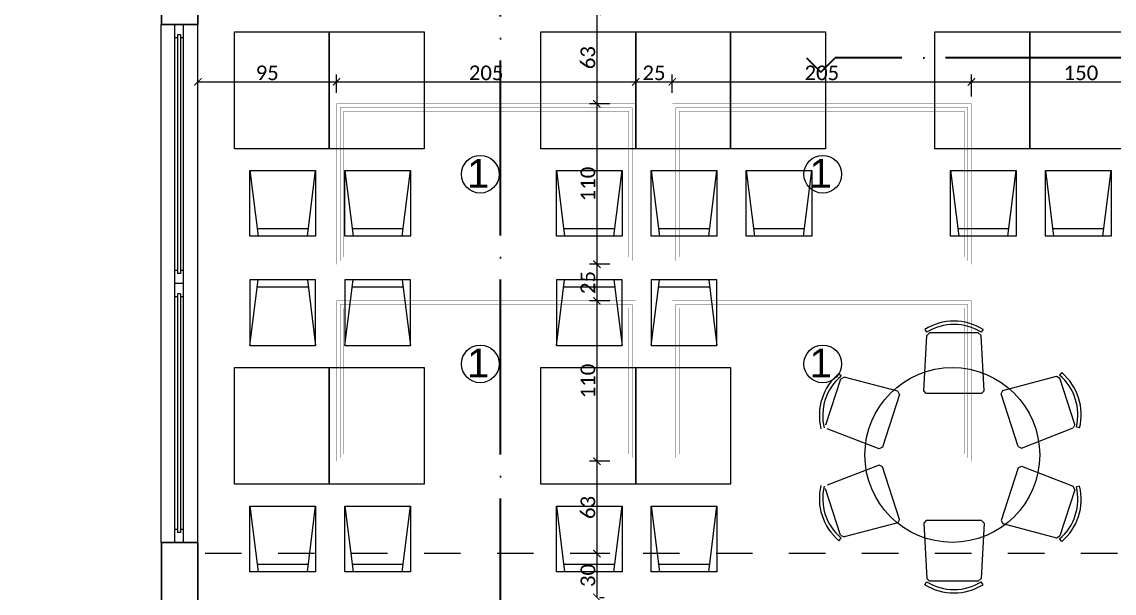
# Model space of a CAD drawing. Header units: centimetres. Extents: x -26724 to 60145, y -23645 to 6771.
# Drawn here: x -11646 to -10898, y 1414 to 1806 of the extents above; entities that cross this region are included whole.
import ezdxf

# ---------------------------------------------------------------- set-up
doc = ezdxf.new("R2010")
doc.units = ezdxf.units.CM
for name, pattern in [('ACAD_ISO04W100', [30, 24, -3, 0, -3]), ('AUSGEZOGEN', [0]), ('DALEKOVOD_VN', [5, 2.5, -2.5])]:
    doc.linetypes.add(name, pattern=pattern)
doc.layers.add('2.IZGLED', color=7, linetype='Continuous', lineweight=13)
doc.layers.add('4.KOTE', color=88, linetype='Continuous', lineweight=15)
doc.layers.add('3.IZGLED 2', color=7, linetype='Continuous', lineweight=9, true_color=0x4a4a4a)
doc.layers.add('IZGLED 2', color=253, linetype='Continuous', lineweight=9, true_color=0x828282)
doc.styles.add('0.15', font='arial.ttf', dxfattribs={"height": 0.15})
doc.styles.get("Standard").update_dxf_attribs({"font": 'calibri.ttf'})
doc.dimstyles.new('ja 1 50', dxfattribs={"dimtxt": 10, "dimasz": 5, "dimexe": 5, "dimexo": 5, "dimgap": 1, "dimtad": 1, "dimdec": 0, "dimtxsty": 'Standard', "dimblk": 'ARCHTICK', "dimcen": 2.5, "dimclrd": 256, "dimclrt": 7, "dimadec": 0, "dimazin": 0, "dimtfac": 1, "dimtdec": 0, "dimtix": 1, "dimtmove": 1, "dimatfit": 3, "dimldrblk": 'ARCHTICK', "dimfxl": 10, "dimfxlon": 1, "dimlwd": 0, "dimlwe": 9, "dimarcsym": 0})

# ---------------------------------------------------------------- blocks, each defined once
blk = doc.blocks.new('_ArchTick')
at = {"color": 0, "linetype": 'ByBlock', "const_width": 0.15}
blk.add_lwpolyline([(-0.5, -0.5), (0.5, 0.5)], dxfattribs=at)
blk = doc.blocks.new('*D1843')
at = {"layer": '4.KOTE', "color": 0, "lineweight": 9, "transparency": 16777216}
for p, q in [((-10926.13, 2333.96), (-10926.13, 2348.96)), ((-10816.13, 2334.48), (-10816.13, 2348.96))]:
    blk.add_line(p, q, dxfattribs=at)
at = {"layer": '4.KOTE', "lineweight": 0, "transparency": 16777216}
blk.add_line((-10926.13, 2343.96), (-10816.13, 2343.96), dxfattribs=at)
at = {"layer": 'Defpoints', "color": 0, "transparency": 16777216}
for p in [(-10816.13, 2343.96), (-10816.13, 2298.94, 13.5), (-10926.13, 0, 13.5)]:
    blk.add_point(p, dxfattribs=at)
at = {"layer": '4.KOTE', "lineweight": 0, "transparency": 16777216, "xscale": 5, "yscale": 5, "zscale": 5, "rotation": 180}
blk.add_blockref('_ArchTick', (-10926.13, 2343.96), dxfattribs=at)
at = {"layer": '4.KOTE', "lineweight": 0, "transparency": 16777216, "xscale": 5, "yscale": 5, "zscale": 5}
blk.add_blockref('_ArchTick', (-10816.13, 2343.96), dxfattribs=at)
at = {"layer": '4.KOTE', "color": 7, "transparency": 16777216, "insert": (-10871.13, 2350.09), "char_height": 10, "attachment_point": 5}
blk.add_mtext('110', dxfattribs=at)
blk = doc.blocks.new('*D1844')
at = {"layer": '4.KOTE', "color": 0, "lineweight": 9, "transparency": 16777216}
for p, q in [((-11430.72, 1757.23), (-11430.72, 1769.67)), ((-11225.72, 1757.23), (-11225.72, 1769.67))]:
    blk.add_line(p, q, dxfattribs=at)
at = {"layer": '4.KOTE', "lineweight": 0, "transparency": 16777216}
blk.add_line((-11430.72, 1764.67), (-11225.72, 1764.67), dxfattribs=at)
at = {"layer": 'Defpoints', "color": 0, "transparency": 16777216}
for p in [(-11225.72, 1764.67), (-11430.72, 1749.64, 13.5), (-11225.72, 1749.64, 13.5)]:
    blk.add_point(p, dxfattribs=at)
at = {"layer": '4.KOTE', "lineweight": 0, "transparency": 16777216, "xscale": 5, "yscale": 5, "zscale": 5, "rotation": 180}
blk.add_blockref('_ArchTick', (-11430.72, 1764.67), dxfattribs=at)
at = {"layer": '4.KOTE', "lineweight": 0, "transparency": 16777216, "xscale": 5, "yscale": 5, "zscale": 5}
blk.add_blockref('_ArchTick', (-11225.72, 1764.67), dxfattribs=at)
at = {"layer": '4.KOTE', "color": 7, "transparency": 16777216, "insert": (-11328.22, 1770.79), "char_height": 10, "attachment_point": 5}
blk.add_mtext('205', dxfattribs=at)
blk = doc.blocks.new('*D1911')
at = {"layer": '4.KOTE', "color": 0, "lineweight": 9, "transparency": 16777216}
for p, q in [((-11243.55, 1749.64), (-11257.34, 1749.64)), ((-11243.55, 1639.64), (-11257.34, 1639.64))]:
    blk.add_line(p, q, dxfattribs=at)
at = {"layer": '4.KOTE', "lineweight": 0, "transparency": 16777216}
blk.add_line((-11252.34, 1749.64), (-11252.34, 1639.64), dxfattribs=at)
at = {"layer": 'Defpoints', "color": 0, "transparency": 16777216}
for p in [(-11225.73, 1749.64, 13.5), (-11252.34, 1639.64), (-11225.72, 1639.64, 13.5)]:
    blk.add_point(p, dxfattribs=at)
at = {"layer": '4.KOTE', "lineweight": 0, "transparency": 16777216, "xscale": 5, "yscale": 5, "zscale": 5}
for p, rotation in [((-11252.34, 1749.64), 90), ((-11252.34, 1639.64), 270)]:
    blk.add_blockref('_ArchTick', p, dxfattribs=dict(at, rotation=rotation))
at = {"layer": '4.KOTE', "color": 7, "transparency": 16777216, "insert": (-11258.47, 1694.64), "char_height": 10, "attachment_point": 5, "rotation": 90}
blk.add_mtext('110', dxfattribs=at)
blk = doc.blocks.new('*D1912')
at = {"layer": '4.KOTE', "color": 0, "lineweight": 9, "transparency": 16777216}
for p, q in [((-11243.55, 1639.64), (-11257.34, 1639.64)), ((-11243.55, 1614.64), (-11257.34, 1614.64))]:
    blk.add_line(p, q, dxfattribs=at)
at = {"layer": '4.KOTE', "lineweight": 0, "transparency": 16777216}
blk.add_line((-11252.34, 1639.64), (-11252.34, 1614.64), dxfattribs=at)
at = {"layer": 'Defpoints', "color": 0, "transparency": 16777216}
for p in [(-11225.72, 1639.64, 13.5), (-11252.34, 1614.64), (-11225.72, 1614.64, 13.5)]:
    blk.add_point(p, dxfattribs=at)
at = {"layer": '4.KOTE', "lineweight": 0, "transparency": 16777216, "xscale": 5, "yscale": 5, "zscale": 5}
for p, rotation in [((-11252.34, 1639.64), 90), ((-11252.34, 1614.64), 270)]:
    blk.add_blockref('_ArchTick', p, dxfattribs=dict(at, rotation=rotation))
at = {"layer": '4.KOTE', "color": 7, "transparency": 16777216, "insert": (-11258.47, 1627.14), "char_height": 10, "attachment_point": 5, "rotation": 90}
blk.add_mtext('25', dxfattribs=at)
blk = doc.blocks.new('*D1913')
at = {"layer": '4.KOTE', "color": 0, "lineweight": 9, "transparency": 16777216}
for p, q in [((-11243.55, 1614.64), (-11257.34, 1614.64)), ((-11243.55, 1504.64), (-11257.34, 1504.64))]:
    blk.add_line(p, q, dxfattribs=at)
at = {"layer": '4.KOTE', "lineweight": 0, "transparency": 16777216}
blk.add_line((-11252.34, 1614.64), (-11252.34, 1504.64), dxfattribs=at)
at = {"layer": 'Defpoints', "color": 0, "transparency": 16777216}
for p in [(-11225.72, 1614.64, 13.5), (-11252.34, 1504.64), (-11225.72, 1504.64, 13.5)]:
    blk.add_point(p, dxfattribs=at)
at = {"layer": '4.KOTE', "lineweight": 0, "transparency": 16777216, "xscale": 5, "yscale": 5, "zscale": 5}
for p, rotation in [((-11252.34, 1614.64), 90), ((-11252.34, 1504.64), 270)]:
    blk.add_blockref('_ArchTick', p, dxfattribs=dict(at, rotation=rotation))
at = {"layer": '4.KOTE', "color": 7, "transparency": 16777216, "insert": (-11258.47, 1559.64), "char_height": 10, "attachment_point": 5, "rotation": 90}
blk.add_mtext('110', dxfattribs=at)
blk = doc.blocks.new('*D1914')
at = {"layer": '4.KOTE', "color": 0, "lineweight": 9, "transparency": 16777216}
for p, q in [((-11525.69, 1757.9), (-11525.69, 1769.67)), ((-11430.72, 1764.67), (-11430.72, 1769.67))]:
    blk.add_line(p, q, dxfattribs=at)
at = {"layer": '4.KOTE', "lineweight": 0, "transparency": 16777216}
blk.add_line((-11525.69, 1764.67), (-11430.72, 1764.67), dxfattribs=at)
at = {"layer": 'Defpoints', "color": 0, "transparency": 16777216}
for p in [(-11430.72, 1764.67), (-11430.72, 1764.67), (-11525.69, 1752.59, 13.5)]:
    blk.add_point(p, dxfattribs=at)
at = {"layer": '4.KOTE', "lineweight": 0, "transparency": 16777216, "xscale": 5, "yscale": 5, "zscale": 5, "rotation": 180}
blk.add_blockref('_ArchTick', (-11525.69, 1764.67), dxfattribs=at)
at = {"layer": '4.KOTE', "lineweight": 0, "transparency": 16777216, "xscale": 5, "yscale": 5, "zscale": 5}
blk.add_blockref('_ArchTick', (-11430.72, 1764.67), dxfattribs=at)
at = {"layer": '4.KOTE', "color": 7, "transparency": 16777216, "insert": (-11478.2, 1770.79), "char_height": 10, "attachment_point": 5}
blk.add_mtext('95', dxfattribs=at)
blk = doc.blocks.new('*D1915')
at = {"layer": '4.KOTE', "color": 0, "lineweight": 9, "transparency": 16777216}
for p, q in [((-11225.72, 1757.23), (-11225.72, 1769.67)), ((-11200.72, 1757.23), (-11200.72, 1769.67))]:
    blk.add_line(p, q, dxfattribs=at)
at = {"layer": '4.KOTE', "lineweight": 0, "transparency": 16777216}
blk.add_line((-11225.72, 1764.67), (-11200.72, 1764.67), dxfattribs=at)
at = {"layer": 'Defpoints', "color": 0, "transparency": 16777216}
for p in [(-11200.72, 1764.67), (-11225.72, 1749.64, 13.5), (-11200.72, 1749.64, 13.5)]:
    blk.add_point(p, dxfattribs=at)
at = {"layer": '4.KOTE', "lineweight": 0, "transparency": 16777216, "xscale": 5, "yscale": 5, "zscale": 5, "rotation": 180}
blk.add_blockref('_ArchTick', (-11225.72, 1764.67), dxfattribs=at)
at = {"layer": '4.KOTE', "lineweight": 0, "transparency": 16777216, "xscale": 5, "yscale": 5, "zscale": 5}
blk.add_blockref('_ArchTick', (-11200.72, 1764.67), dxfattribs=at)
at = {"layer": '4.KOTE', "color": 7, "transparency": 16777216, "insert": (-11213.22, 1770.79), "char_height": 10, "attachment_point": 5}
blk.add_mtext('25', dxfattribs=at)
blk = doc.blocks.new('*D1916')
at = {"layer": '4.KOTE', "color": 0, "lineweight": 9, "transparency": 16777216}
for p, q in [((-11200.72, 1757.23), (-11200.72, 1769.67)), ((-10995.72, 1757.23), (-10995.72, 1769.67))]:
    blk.add_line(p, q, dxfattribs=at)
at = {"layer": '4.KOTE', "lineweight": 0, "transparency": 16777216}
blk.add_line((-11200.72, 1764.67), (-10995.72, 1764.67), dxfattribs=at)
at = {"layer": 'Defpoints', "color": 0, "transparency": 16777216}
for p in [(-10995.72, 1764.67), (-11200.72, 1749.64, 13.5), (-10995.72, 1749.64, 13.5)]:
    blk.add_point(p, dxfattribs=at)
at = {"layer": '4.KOTE', "lineweight": 0, "transparency": 16777216, "xscale": 5, "yscale": 5, "zscale": 5, "rotation": 180}
blk.add_blockref('_ArchTick', (-11200.72, 1764.67), dxfattribs=at)
at = {"layer": '4.KOTE', "lineweight": 0, "transparency": 16777216, "xscale": 5, "yscale": 5, "zscale": 5}
blk.add_blockref('_ArchTick', (-10995.72, 1764.67), dxfattribs=at)
at = {"layer": '4.KOTE', "color": 7, "transparency": 16777216, "insert": (-11098.22, 1770.79), "char_height": 10, "attachment_point": 5}
blk.add_mtext('205', dxfattribs=at)
blk = doc.blocks.new('*D1919')
at = {"layer": '4.KOTE', "lineweight": 0, "transparency": 16777216}
blk.add_line((-11252.34, 1812.89), (-11252.34, 1749.64), dxfattribs=at)
at = {"layer": '4.KOTE', "color": 0, "lineweight": 9, "transparency": 16777216}
for p, q in [((-11252.04, 1812.89), (-11247.34, 1812.89)), ((-11244.05, 1749.64), (-11257.34, 1749.64))]:
    blk.add_line(p, q, dxfattribs=at)
at = {"layer": 'Defpoints', "color": 0, "transparency": 16777216}
for p in [(-11254.34, 1812.89, 13.5), (-11252.34, 1749.64), (-11231.54, 1749.64, 13.5)]:
    blk.add_point(p, dxfattribs=at)
at = {"layer": '4.KOTE', "lineweight": 0, "transparency": 16777216, "xscale": 5, "yscale": 5, "zscale": 5}
for p, rotation in [((-11252.34, 1812.89), 90), ((-11252.34, 1749.64), 270)]:
    blk.add_blockref('_ArchTick', p, dxfattribs=dict(at, rotation=rotation))
at = {"layer": '4.KOTE', "color": 7, "transparency": 16777216, "insert": (-11258.47, 1781.26), "char_height": 10, "attachment_point": 5, "rotation": 90}
blk.add_mtext('63', dxfattribs=at)
blk = doc.blocks.new('*D1920')
at = {"layer": '4.KOTE', "color": 0, "lineweight": 9, "transparency": 16777216}
for p, q in [((-11243.55, 1504.64), (-11257.34, 1504.64)), ((-11243.55, 1441.39), (-11257.34, 1441.39))]:
    blk.add_line(p, q, dxfattribs=at)
at = {"layer": '4.KOTE', "lineweight": 0, "transparency": 16777216}
blk.add_line((-11252.34, 1504.64), (-11252.34, 1441.39), dxfattribs=at)
at = {"layer": 'Defpoints', "color": 0, "transparency": 16777216}
for p in [(-11225.72, 1504.64, 13.5), (-11252.34, 1441.39), (-11225.72, 1441.39, 13.5)]:
    blk.add_point(p, dxfattribs=at)
at = {"layer": '4.KOTE', "lineweight": 0, "transparency": 16777216, "xscale": 5, "yscale": 5, "zscale": 5}
for p, rotation in [((-11252.34, 1504.64), 90), ((-11252.34, 1441.39), 270)]:
    blk.add_blockref('_ArchTick', p, dxfattribs=dict(at, rotation=rotation))
at = {"layer": '4.KOTE', "color": 7, "transparency": 16777216, "insert": (-11258.47, 1473.01), "char_height": 10, "attachment_point": 5, "rotation": 90}
blk.add_mtext('63', dxfattribs=at)
blk = doc.blocks.new('*D1921')
at = {"layer": '4.KOTE', "color": 0, "lineweight": 9, "transparency": 16777216}
for p, q in [((-11243.55, 1441.39), (-11257.34, 1441.39)), ((-11250.61, 1411.39), (-11247.34, 1411.39))]:
    blk.add_line(p, q, dxfattribs=at)
at = {"layer": '4.KOTE', "lineweight": 0, "transparency": 16777216}
blk.add_line((-11252.34, 1441.39), (-11252.34, 1411.39), dxfattribs=at)
at = {"layer": 'Defpoints', "color": 0, "transparency": 16777216}
for p in [(-11225.72, 1441.39, 13.5), (-11252.34, 1411.39, 13.5), (-11252.34, 1411.39)]:
    blk.add_point(p, dxfattribs=at)
at = {"layer": '4.KOTE', "lineweight": 0, "transparency": 16777216, "xscale": 5, "yscale": 5, "zscale": 5}
for p, rotation in [((-11252.34, 1441.39), 90), ((-11252.34, 1411.39), 270)]:
    blk.add_blockref('_ArchTick', p, dxfattribs=dict(at, rotation=rotation))
at = {"layer": '4.KOTE', "color": 7, "transparency": 16777216, "insert": (-11258.47, 1426.39), "char_height": 10, "attachment_point": 5, "rotation": 90}
blk.add_mtext('30', dxfattribs=at)
blk = doc.blocks.new('*D1934')
at = {"layer": '4.KOTE', "color": 0, "lineweight": 9, "transparency": 16777216}
for p, q in [((-10995.72, 1754.67), (-10995.72, 1769.67)), ((-10845.73, 1754.76), (-10845.73, 1769.67))]:
    blk.add_line(p, q, dxfattribs=at)
at = {"layer": '4.KOTE', "lineweight": 0, "transparency": 16777216}
blk.add_line((-10995.72, 1764.67), (-10845.73, 1764.67), dxfattribs=at)
at = {"layer": 'Defpoints', "color": 0, "transparency": 16777216}
for p in [(-10845.73, 1764.67), (-10845.73, 1647.79, 13.5), (-10995.72, 0, 13.5)]:
    blk.add_point(p, dxfattribs=at)
at = {"layer": '4.KOTE', "lineweight": 0, "transparency": 16777216, "xscale": 5, "yscale": 5, "zscale": 5, "rotation": 180}
blk.add_blockref('_ArchTick', (-10995.72, 1764.67), dxfattribs=at)
at = {"layer": '4.KOTE', "lineweight": 0, "transparency": 16777216, "xscale": 5, "yscale": 5, "zscale": 5}
blk.add_blockref('_ArchTick', (-10845.73, 1764.67), dxfattribs=at)
at = {"layer": '4.KOTE', "color": 7, "transparency": 16777216, "insert": (-10920.73, 1770.79), "char_height": 10, "attachment_point": 5}
blk.add_mtext('150', dxfattribs=at)
blk = doc.blocks.new('*D1936')
at = {"layer": '4.KOTE', "color": 0, "lineweight": 9, "transparency": 16777216}
for p, q in [((-11225.72, 1086.77), (-11225.72, 1071.77)), ((-11430.72, 1085.09), (-11430.72, 1071.77))]:
    blk.add_line(p, q, dxfattribs=at)
at = {"layer": '4.KOTE', "lineweight": 0, "transparency": 16777216}
blk.add_line((-11430.72, 1076.77), (-11225.72, 1076.77), dxfattribs=at)
at = {"layer": 'Defpoints', "color": 0, "transparency": 16777216}
for p in [(-11225.72, 2196.5, 13.5), (-11430.72, 1097.87, 13.5), (-11225.72, 1076.77)]:
    blk.add_point(p, dxfattribs=at)
at = {"layer": '4.KOTE', "lineweight": 0, "transparency": 16777216, "xscale": 5, "yscale": 5, "zscale": 5, "rotation": 180}
blk.add_blockref('_ArchTick', (-11430.72, 1076.77), dxfattribs=at)
at = {"layer": '4.KOTE', "lineweight": 0, "transparency": 16777216, "xscale": 5, "yscale": 5, "zscale": 5}
blk.add_blockref('_ArchTick', (-11225.72, 1076.77), dxfattribs=at)
at = {"layer": '4.KOTE', "color": 7, "transparency": 16777216, "insert": (-11328.22, 1082.89), "char_height": 10, "attachment_point": 5}
blk.add_mtext('205', dxfattribs=at)
blk = doc.blocks.new('*D2089')
at = {"layer": '4.KOTE', "color": 0, "lineweight": 9, "transparency": 16777216}
for p, q in [((-6.71, 1833.89), (-18.93, 1833.89)), ((-23.93, 1743.89), (-8.93, 1743.89))]:
    blk.add_line(p, q, dxfattribs=at)
at = {"layer": '4.KOTE', "lineweight": 0, "transparency": 16777216}
blk.add_line((-13.93, 1833.89), (-13.93, 1743.89), dxfattribs=at)
at = {"layer": 'Defpoints', "color": 0, "transparency": 16777216}
for p in [(0, 1833.89, 13.5), (-18710.07, 1743.89, 13.5), (-13.93, 1743.89)]:
    blk.add_point(p, dxfattribs=at)
at = {"layer": '4.KOTE', "lineweight": 0, "transparency": 16777216, "xscale": 5, "yscale": 5, "zscale": 5}
for p, rotation in [((-13.93, 1833.89), 90), ((-13.93, 1743.89), 270)]:
    blk.add_blockref('_ArchTick', p, dxfattribs=dict(at, rotation=rotation))
at = {"layer": '4.KOTE', "color": 7, "transparency": 16777216, "insert": (-20.05, 1788.89), "char_height": 10, "attachment_point": 5, "rotation": 90}
blk.add_mtext('90', dxfattribs=at)

msp = doc.modelspace()

# ---------------------------------------------------------------- linework, layer by layer
at = {"layer": '2.IZGLED', "color": 116, "ltscale": 12, "true_color": 0x136734, "const_width": 0.1, "elevation": 13.5}
for points in [[(-11430.72, 1749.64), (-11225.72, 1749.64), (-11225.72, 1639.64), (-11430.72, 1639.64), (-11430.72, 1749.64)], [(-11200.72, 1749.64), (-10995.72, 1749.64), (-10995.72, 1639.64), (-11200.72, 1639.64), (-11200.72, 1749.64)], [(-11430.72, 1614.64), (-11225.72, 1614.64), (-11225.72, 1504.64), (-11430.72, 1504.64), (-11430.72, 1614.64)], [(-11200.72, 1614.64), (-10995.72, 1614.64), (-10995.72, 1504.64), (-11200.72, 1504.64), (-11200.72, 1614.64)]]:
    msp.add_lwpolyline(points, dxfattribs=at)
at = {"layer": '2.IZGLED', "color": 1, "linetype": 'DALEKOVOD_VN', "ltscale": 3, "const_width": 0.1, "elevation": 13.5}
for points in [[(-11428.22, 1747.14), (-11228.22, 1747.14), (-11228.22, 1642.14), (-11428.22, 1642.14)], [(-11198.22, 1747.14), (-10998.22, 1747.14), (-10998.22, 1642.14), (-11198.22, 1642.14)], [(-11428.22, 1612.14), (-11228.22, 1612.14), (-11228.22, 1507.14), (-11428.22, 1507.14)], [(-11198.22, 1612.14), (-10998.22, 1612.14), (-10998.22, 1507.14), (-11198.22, 1507.14)]]:
    msp.add_lwpolyline(points, close=True, dxfattribs=at)
at = {"layer": '2.IZGLED', "color": 116, "ltscale": 12, "true_color": 0x136734, "const_width": 0.1, "elevation": 13.5}
for points in [[(-11425.72, 1744.64), (-11230.72, 1744.64), (-11230.72, 1644.64), (-11425.72, 1644.64)], [(-11195.72, 1744.64), (-11000.72, 1744.64), (-11000.72, 1644.64), (-11195.72, 1644.64)], [(-11425.72, 1609.64), (-11230.72, 1609.64), (-11230.72, 1509.64), (-11425.72, 1509.64)], [(-11195.72, 1609.64), (-11000.72, 1609.64), (-11000.72, 1509.64), (-11195.72, 1509.64)]]:
    msp.add_lwpolyline(points, close=True, dxfattribs=at)
at = {"layer": '3.IZGLED 2', "lineweight": 30}
for p, q in [((-11550.73, 1858.89, 13.5), (-11550.73, 1803.89, 13.5)), ((-11525.71, 1803.89, 13.5), (-11525.71, 1858.89, 13.5)), ((-11550.73, 1803.89, 13.5), (-11525.71, 1803.89, 13.5)), ((-11550.73, 1448.89, 13.5), (-11550.73, 1393.89, 13.5)), ((-11550.73, 1448.89, 13.5), (-11525.69, 1448.89, 13.5)), ((-11525.68, 1393.89, 13.5), (-11525.69, 1448.89, 13.5))]:
    msp.add_line(p, q, dxfattribs=at)
at = {"layer": '3.IZGLED 2', "lineweight": 25, "ltscale": 12}
for p, q in [((-11550.78, 1448.89, 13.5), (-11550.78, 1803.89, 13.5)), ((-11525.69, 1448.89, 13.5), (-11525.69, 1803.89, 13.5)), ((-11535.71, 1626.39, 13.5), (-11541.71, 1626.39, 13.5))]:
    msp.add_line(p, q, dxfattribs=at)
at = {"layer": '3.IZGLED 2'}
for p, q in [((-11541.71, 1803.89, 13.5), (-11541.71, 1448.89, 13.5)), ((-11535.71, 1803.89, 13.5), (-11535.71, 1448.89, 13.5)), ((-11539.71, 1796.89, 13.5), (-11539.71, 1633.39, 13.5)), ((-11537.71, 1796.89, 13.5), (-11539.71, 1796.89, 13.5)), ((-11537.71, 1796.89, 13.5), (-11537.71, 1633.39, 13.5)), ((-11539.71, 1794.89, 13.5), (-11541.71, 1794.89, 13.5)), ((-11535.71, 1794.89, 13.5), (-11537.71, 1794.89, 13.5)), ((-11539.71, 1635.39, 13.5), (-11541.71, 1635.39, 13.5)), ((-11537.71, 1633.39, 13.5), (-11539.71, 1633.39, 13.5)), ((-11535.71, 1635.39, 13.5), (-11537.71, 1635.39, 13.5)), ((-11539.71, 1617.39, 13.5), (-11541.71, 1617.39, 13.5)), ((-11539.71, 1619.39, 13.5), (-11539.71, 1455.89, 13.5)), ((-11537.71, 1619.39, 13.5), (-11539.71, 1619.39, 13.5)), ((-11537.71, 1619.39, 13.5), (-11537.71, 1455.89, 13.5)), ((-11535.71, 1617.39, 13.5), (-11537.71, 1617.39, 13.5)), ((-11539.71, 1457.89, 13.5), (-11541.71, 1457.89, 13.5)), ((-11537.71, 1455.89, 13.5), (-11539.71, 1455.89, 13.5)), ((-11535.71, 1457.89, 13.5), (-11537.71, 1457.89, 13.5))]:
    msp.add_line(p, q, dxfattribs=at)
at = {"layer": '3.IZGLED 2', "transparency": 33554687}
for p, q in [((-11500.69, 1718.89, 27), (-11500.69, 1798.89, 27)), ((-11500.69, 1798.89, 27), (-11435.69, 1798.89, 27)), ((-11435.69, 1798.89, 27), (-11435.69, 1718.89, 27)), ((-11435.69, 1718.89, 27), (-11435.69, 1798.89, 27)), ((-11435.69, 1798.89, 27), (-11370.69, 1798.89, 27)), ((-11370.69, 1798.89, 27), (-11370.69, 1718.89, 27)), ((-11290.73, 1718.89, 13.5), (-11290.73, 1798.89, 13.5)), ((-11290.73, 1798.89, 13.5), (-11225.73, 1798.89, 13.5)), ((-11225.73, 1798.89, 13.5), (-11225.73, 1718.89, 13.5)), ((-11225.73, 1718.89, 13.5), (-11225.73, 1798.89, 13.5)), ((-11225.73, 1798.89, 13.5), (-11160.73, 1798.89, 13.5)), ((-11160.73, 1798.89, 13.5), (-11160.73, 1718.89, 13.5)), ((-11160.73, 1718.89, 13.5), (-11160.73, 1798.89, 13.5)), ((-11160.73, 1798.89, 13.5), (-11095.73, 1798.89, 13.5)), ((-11095.73, 1798.89, 13.5), (-11095.73, 1718.89, 13.5)), ((-11020.73, 1718.89, 13.5), (-11020.73, 1798.89, 13.5)), ((-11020.73, 1798.89, 13.5), (-10955.73, 1798.89, 13.5)), ((-10955.73, 1798.89, 13.5), (-10955.73, 1718.89, 13.5)), ((-10955.73, 1718.89, 13.5), (-10955.73, 1798.89, 13.5)), ((-10955.73, 1798.89, 13.5), (-10890.73, 1798.89, 13.5)), ((-11435.69, 1718.89, 27), (-11500.69, 1718.89, 27)), ((-11500.69, 1718.89, 27), (-11500.69, 1718.89, 27)), ((-11370.69, 1718.89, 27), (-11435.69, 1718.89, 27)), ((-11435.69, 1718.89, 27), (-11435.69, 1718.89, 27)), ((-11225.73, 1718.89, 13.5), (-11290.73, 1718.89, 13.5)), ((-11290.73, 1718.89, 13.5), (-11290.73, 1718.89, 13.5)), ((-11160.73, 1718.89, 13.5), (-11225.73, 1718.89, 13.5)), ((-11225.73, 1718.89, 13.5), (-11225.73, 1718.89, 13.5)), ((-11095.73, 1718.89, 13.5), (-11160.73, 1718.89, 13.5)), ((-11160.73, 1718.89, 13.5), (-11160.73, 1718.89, 13.5)), ((-10955.73, 1718.89, 13.5), (-11020.73, 1718.89, 13.5)), ((-11020.73, 1718.89, 13.5), (-11020.73, 1718.89, 13.5)), ((-10890.73, 1718.89, 13.5), (-10955.73, 1718.89, 13.5)), ((-10955.73, 1718.89, 13.5), (-10955.73, 1718.89, 13.5)), ((-11490.07, 1703.87, 27), (-11445.07, 1703.89, 27)), ((-11490.07, 1703.87, 27), (-11484.42, 1658.87, 27)), ((-11490.05, 1658.87, 27), (-11490.07, 1703.87, 27)), ((-11450.67, 1658.89, 27), (-11445.07, 1703.89, 27)), ((-11445.07, 1703.89, 27), (-11445.05, 1658.89, 27)), ((-11425.07, 1703.87, 27), (-11380.07, 1703.89, 27)), ((-11425.07, 1703.87, 27), (-11419.42, 1658.87, 27)), ((-11425.05, 1658.87, 27), (-11425.07, 1703.87, 27)), ((-11385.67, 1658.89, 27), (-11380.07, 1703.89, 27)), ((-11380.07, 1703.89, 27), (-11380.05, 1658.89, 27)), ((-11280.11, 1703.87, 13.5), (-11235.11, 1703.89, 13.5)), ((-11280.11, 1703.87, 13.5), (-11274.47, 1658.87, 13.5)), ((-11280.09, 1658.87, 13.5), (-11280.11, 1703.87, 13.5)), ((-11240.72, 1658.89, 13.5), (-11235.11, 1703.89, 13.5)), ((-11235.11, 1703.89, 13.5), (-11235.09, 1658.89, 13.5)), ((-11215.11, 1703.87, 13.5), (-11170.11, 1703.89, 13.5)), ((-11215.11, 1703.87, 13.5), (-11209.47, 1658.87, 13.5)), ((-11215.09, 1658.87, 13.5), (-11215.11, 1703.87, 13.5)), ((-11175.72, 1658.89, 13.5), (-11170.11, 1703.89, 13.5)), ((-11170.11, 1703.89, 13.5), (-11170.09, 1658.89, 13.5)), ((-11150.11, 1703.87, 13.5), (-11105.11, 1703.89, 13.5)), ((-11150.11, 1703.87, 13.5), (-11144.47, 1658.87, 13.5)), ((-11150.09, 1658.87, 13.5), (-11150.11, 1703.87, 13.5)), ((-11110.72, 1658.89, 13.5), (-11105.11, 1703.89, 13.5)), ((-11105.11, 1703.89, 13.5), (-11105.09, 1658.89, 13.5)), ((-11010.11, 1703.87, 13.5), (-10965.11, 1703.89, 13.5)), ((-11010.11, 1703.87, 13.5), (-11004.47, 1658.87, 13.5)), ((-11010.09, 1658.87, 13.5), (-11010.11, 1703.87, 13.5)), ((-10970.72, 1658.89, 13.5), (-10965.11, 1703.89, 13.5)), ((-10965.11, 1703.89, 13.5), (-10965.09, 1658.89, 13.5)), ((-10945.11, 1703.87, 13.5), (-10900.11, 1703.89, 13.5)), ((-10945.11, 1703.87, 13.5), (-10939.47, 1658.87, 13.5)), ((-10945.09, 1658.87, 13.5), (-10945.11, 1703.87, 13.5)), ((-10905.72, 1658.89, 13.5), (-10900.11, 1703.89, 13.5)), ((-10900.11, 1703.89, 13.5), (-10900.09, 1658.89, 13.5)), ((-11450.05, 1663.89, 27), (-11485.05, 1663.87, 27)), ((-11385.05, 1663.89, 27), (-11420.05, 1663.87, 27)), ((-11240.09, 1663.89, 13.5), (-11275.09, 1663.87, 13.5)), ((-11175.09, 1663.89, 13.5), (-11210.09, 1663.87, 13.5)), ((-11110.09, 1663.89, 13.5), (-11145.09, 1663.87, 13.5)), ((-10970.09, 1663.89, 13.5), (-11005.09, 1663.87, 13.5)), ((-10905.09, 1663.89, 13.5), (-10940.09, 1663.87, 13.5)), ((-11445.05, 1658.89, 27), (-11490.05, 1658.87, 27)), ((-11490.05, 1658.87, 27), (-11490.05, 1658.87, 27)), ((-11380.05, 1658.89, 27), (-11425.05, 1658.87, 27)), ((-11425.05, 1658.87, 27), (-11425.05, 1658.87, 27)), ((-11235.09, 1658.89, 13.5), (-11280.09, 1658.87, 13.5)), ((-11280.09, 1658.87, 13.5), (-11280.09, 1658.87, 13.5)), ((-11170.09, 1658.89, 13.5), (-11215.09, 1658.87, 13.5)), ((-11215.09, 1658.87, 13.5), (-11215.09, 1658.87, 13.5)), ((-11105.09, 1658.89, 13.5), (-11150.09, 1658.87, 13.5)), ((-11150.09, 1658.87, 13.5), (-11150.09, 1658.87, 13.5)), ((-10965.09, 1658.89, 13.5), (-11010.09, 1658.87, 13.5)), ((-11010.09, 1658.87, 13.5), (-11010.09, 1658.87, 13.5)), ((-10900.09, 1658.89, 13.5), (-10945.09, 1658.87, 13.5)), ((-10945.09, 1658.87, 13.5), (-10945.09, 1658.87, 13.5)), ((-11490.07, 1583.91, 27), (-11484.42, 1628.91, 27)), ((-11490.05, 1628.91, 27), (-11490.07, 1583.91, 27)), ((-11445.05, 1628.89, 27), (-11490.05, 1628.91, 27)), ((-11490.05, 1628.91, 27), (-11490.05, 1628.91, 27)), ((-11450.67, 1628.89, 27), (-11445.07, 1583.89, 27)), ((-11445.07, 1583.89, 27), (-11445.05, 1628.89, 27)), ((-11425.07, 1583.91, 27), (-11419.42, 1628.91, 27)), ((-11425.05, 1628.91, 27), (-11425.07, 1583.91, 27)), ((-11380.05, 1628.89, 27), (-11425.05, 1628.91, 27)), ((-11425.05, 1628.91, 27), (-11425.05, 1628.91, 27)), ((-11385.67, 1628.89, 27), (-11380.07, 1583.89, 27)), ((-11380.07, 1583.89, 27), (-11380.05, 1628.89, 27)), ((-11280.11, 1583.91, 13.5), (-11274.47, 1628.91, 13.5)), ((-11280.09, 1628.91, 13.5), (-11280.11, 1583.91, 13.5)), ((-11235.09, 1628.89, 13.5), (-11280.09, 1628.91, 13.5)), ((-11280.09, 1628.91, 13.5), (-11280.09, 1628.91, 13.5)), ((-11240.72, 1628.89, 13.5), (-11235.11, 1583.89, 13.5)), ((-11235.11, 1583.89, 13.5), (-11235.09, 1628.89, 13.5)), ((-11215.11, 1583.91, 13.5), (-11209.47, 1628.91, 13.5)), ((-11215.09, 1628.91, 13.5), (-11215.11, 1583.91, 13.5)), ((-11170.09, 1628.89, 13.5), (-11215.09, 1628.91, 13.5)), ((-11215.09, 1628.91, 13.5), (-11215.09, 1628.91, 13.5)), ((-11175.72, 1628.89, 13.5), (-11170.11, 1583.89, 13.5)), ((-11170.11, 1583.89, 13.5), (-11170.09, 1628.89, 13.5)), ((-11450.05, 1623.89, 27), (-11485.05, 1623.91, 27)), ((-11385.05, 1623.89, 27), (-11420.05, 1623.91, 27)), ((-11240.09, 1623.89, 13.5), (-11275.09, 1623.91, 13.5)), ((-11175.09, 1623.89, 13.5), (-11210.09, 1623.91, 13.5)), ((-11490.07, 1583.91, 27), (-11445.07, 1583.89, 27)), ((-11425.07, 1583.91, 27), (-11380.07, 1583.89, 27)), ((-11280.11, 1583.91, 13.5), (-11235.11, 1583.89, 13.5)), ((-11215.11, 1583.91, 13.5), (-11170.11, 1583.89, 13.5)), ((-11500.69, 1488.89, 27), (-11500.69, 1568.89, 27)), ((-11500.69, 1568.89, 27), (-11435.69, 1568.89, 27)), ((-11435.69, 1568.89, 27), (-11435.69, 1488.89, 27)), ((-11435.69, 1488.89, 27), (-11435.69, 1568.89, 27)), ((-11435.69, 1568.89, 27), (-11370.69, 1568.89, 27)), ((-11370.69, 1568.89, 27), (-11370.69, 1488.89, 27)), ((-11290.73, 1488.89, 13.5), (-11290.73, 1568.89, 13.5)), ((-11290.73, 1568.89, 13.5), (-11225.73, 1568.89, 13.5)), ((-11225.73, 1568.89, 13.5), (-11225.73, 1488.89, 13.5)), ((-11225.73, 1488.89, 13.5), (-11225.73, 1568.89, 13.5)), ((-11225.73, 1568.89, 13.5), (-11160.73, 1568.89, 13.5)), ((-11160.73, 1568.89, 13.5), (-11160.73, 1488.89, 13.5)), ((-11435.69, 1488.89, 27), (-11500.69, 1488.89, 27)), ((-11500.69, 1488.89, 27), (-11500.69, 1488.89, 27)), ((-11370.69, 1488.89, 27), (-11435.69, 1488.89, 27)), ((-11435.69, 1488.89, 27), (-11435.69, 1488.89, 27)), ((-11225.73, 1488.89, 13.5), (-11290.73, 1488.89, 13.5)), ((-11290.73, 1488.89, 13.5), (-11290.73, 1488.89, 13.5)), ((-11160.73, 1488.89, 13.5), (-11225.73, 1488.89, 13.5)), ((-11225.73, 1488.89, 13.5), (-11225.73, 1488.89, 13.5)), ((-11490.07, 1473.87, 27), (-11445.07, 1473.89, 27)), ((-11490.07, 1473.87, 27), (-11484.42, 1428.87, 27)), ((-11490.05, 1428.87, 27), (-11490.07, 1473.87, 27)), ((-11450.67, 1428.89, 27), (-11445.07, 1473.89, 27)), ((-11445.07, 1473.89, 27), (-11445.05, 1428.89, 27)), ((-11425.07, 1473.87, 27), (-11380.07, 1473.89, 27)), ((-11425.07, 1473.87, 27), (-11419.42, 1428.87, 27)), ((-11425.05, 1428.87, 27), (-11425.07, 1473.87, 27)), ((-11385.67, 1428.89, 27), (-11380.07, 1473.89, 27)), ((-11380.07, 1473.89, 27), (-11380.05, 1428.89, 27)), ((-11280.11, 1473.87, 13.5), (-11235.11, 1473.89, 13.5)), ((-11280.11, 1473.87, 13.5), (-11274.47, 1428.87, 13.5)), ((-11280.09, 1428.87, 13.5), (-11280.11, 1473.87, 13.5)), ((-11240.72, 1428.89, 13.5), (-11235.11, 1473.89, 13.5)), ((-11235.11, 1473.89, 13.5), (-11235.09, 1428.89, 13.5)), ((-11215.11, 1473.87, 13.5), (-11170.11, 1473.89, 13.5)), ((-11215.11, 1473.87, 13.5), (-11209.47, 1428.87, 13.5)), ((-11215.09, 1428.87, 13.5), (-11215.11, 1473.87, 13.5)), ((-11175.72, 1428.89, 13.5), (-11170.11, 1473.89, 13.5)), ((-11170.11, 1473.89, 13.5), (-11170.09, 1428.89, 13.5)), ((-11450.05, 1433.89, 27), (-11485.05, 1433.87, 27)), ((-11385.05, 1433.89, 27), (-11420.05, 1433.87, 27)), ((-11240.09, 1433.89, 13.5), (-11275.09, 1433.87, 13.5)), ((-11175.09, 1433.89, 13.5), (-11210.09, 1433.87, 13.5)), ((-11445.05, 1428.89, 27), (-11490.05, 1428.87, 27)), ((-11490.05, 1428.87, 27), (-11490.05, 1428.87, 27)), ((-11380.05, 1428.89, 27), (-11425.05, 1428.87, 27)), ((-11425.05, 1428.87, 27), (-11425.05, 1428.87, 27)), ((-11235.09, 1428.89, 13.5), (-11280.09, 1428.87, 13.5)), ((-11280.09, 1428.87, 13.5), (-11280.09, 1428.87, 13.5)), ((-11170.09, 1428.89, 13.5), (-11215.09, 1428.87, 13.5)), ((-11215.09, 1428.87, 13.5), (-11215.09, 1428.87, 13.5))]:
    msp.add_line(p, q, dxfattribs=at)
at = {"layer": '3.IZGLED 2', "linetype": 'AUSGEZOGEN', "transparency": 33554687}
for p, q in [((-11027.65, 1595.02, 13.5), (-11026.43, 1593.06, 13.5)), ((-10987.8, 1595.02, 13.5), (-10989.02, 1593.06, 13.5)), ((-11028.46, 1552.9, 13.5), (-11026.35, 1590.87, 13.5)), ((-11026.35, 1590.87, 13.5), (-11024.4, 1592.71, 13.5)), ((-10991.06, 1592.71, 13.5), (-11024.4, 1592.71, 13.5)), ((-10991.06, 1592.71, 13.5), (-10989.11, 1590.87, 13.5)), ((-10987, 1552.9, 13.5), (-10989.11, 1590.87, 13.5)), ((-11086.53, 1564.86, 13.5), (-11085.03, 1563.09, 13.5)), ((-10933.92, 1565.43, 13.5), (-10935.42, 1563.66, 13.5)), ((-11085.34, 1561.04, 13.5), (-11095.64, 1529.33, 13.5)), ((-11085.34, 1561.04, 13.5), (-11082.98, 1562.32, 13.5)), ((-11046.22, 1552.6, 13.5), (-11082.98, 1562.32, 13.5)), ((-10974.24, 1553.18, 13.5), (-10937.48, 1562.9, 13.5)), ((-10937.48, 1562.9, 13.5), (-10935.11, 1561.61, 13.5)), ((-10924.81, 1529.91, 13.5), (-10935.11, 1561.61, 13.5)), ((-11045, 1550.36, 13.5), (-11056.73, 1514.26, 13.5)), ((-11045, 1550.36, 13.5), (-11046.22, 1552.6, 13.5)), ((-11026.71, 1551.05, 13.5), (-11028.46, 1552.9, 13.5)), ((-10988.75, 1551.05, 13.5), (-11026.71, 1551.05, 13.5)), ((-10988.75, 1551.05, 13.5), (-10987, 1552.9, 13.5)), ((-10975.46, 1550.94, 13.5), (-10974.24, 1553.18, 13.5)), ((-10963.72, 1514.84, 13.5), (-10975.46, 1550.94, 13.5)), ((-11059.03, 1513.16, 13.5), (-11094.49, 1526.9, 13.5)), ((-10961.42, 1513.74, 13.5), (-10925.97, 1527.48, 13.5)), ((-10924.81, 1529.91, 13.5), (-10925.97, 1527.48, 13.5)), ((-10921.61, 1527.52, 13.5), (-10923.85, 1528.07, 13.5)), ((-11056.73, 1514.26, 13.5), (-11059.03, 1513.16, 13.5)), ((-10963.72, 1514.84, 13.5), (-10961.42, 1513.74, 13.5)), ((-11059.03, 1501.94, 13.5), (-11094.49, 1488.2, 13.5)), ((-11056.73, 1500.84, 13.5), (-11059.03, 1501.94, 13.5)), ((-11045, 1464.74, 13.5), (-11056.73, 1500.84, 13.5)), ((-10963.72, 1500.27, 13.5), (-10975.46, 1464.16, 13.5)), ((-10963.72, 1500.27, 13.5), (-10961.42, 1501.36, 13.5)), ((-10961.42, 1501.36, 13.5), (-10925.97, 1487.62, 13.5)), ((-11085.34, 1454.07, 13.5), (-11095.64, 1485.77, 13.5)), ((-10924.81, 1485.19, 13.5), (-10935.11, 1453.49, 13.5)), ((-10924.81, 1485.19, 13.5), (-10925.97, 1487.62, 13.5)), ((-10921.61, 1487.58, 13.5), (-10923.85, 1487.03, 13.5)), ((-11046.22, 1462.5, 13.5), (-11082.98, 1452.78, 13.5)), ((-11045, 1464.74, 13.5), (-11046.22, 1462.5, 13.5)), ((-11026.71, 1464.05, 13.5), (-11028.46, 1462.2, 13.5)), ((-11028.46, 1462.2, 13.5), (-11026.35, 1424.24, 13.5)), ((-10988.75, 1464.05, 13.5), (-11026.71, 1464.05, 13.5)), ((-10987, 1462.2, 13.5), (-10989.11, 1424.24, 13.5)), ((-10988.75, 1464.05, 13.5), (-10987, 1462.2, 13.5)), ((-10975.46, 1464.16, 13.5), (-10974.24, 1461.93, 13.5)), ((-10974.24, 1461.93, 13.5), (-10937.48, 1452.2, 13.5)), ((-11086.53, 1450.24, 13.5), (-11085.03, 1452.01, 13.5)), ((-11085.34, 1454.07, 13.5), (-11082.98, 1452.78, 13.5)), ((-10937.48, 1452.2, 13.5), (-10935.11, 1453.49, 13.5)), ((-10933.92, 1449.67, 13.5), (-10935.42, 1451.44, 13.5)), ((-11027.65, 1420.08, 13.5), (-11026.43, 1422.04, 13.5)), ((-11026.35, 1424.24, 13.5), (-11024.4, 1422.39, 13.5)), ((-10991.06, 1422.39, 13.5), (-11024.4, 1422.39, 13.5)), ((-10991.06, 1422.39, 13.5), (-10989.11, 1424.24, 13.5)), ((-10987.8, 1420.08, 13.5), (-10989.02, 1422.04, 13.5))]:
    msp.add_line(p, q, dxfattribs=at)
at = {"layer": '3.IZGLED 2', "color": 4, "linetype": 'DALEKOVOD_VN', "ltscale": 10}
msp.add_line((-10845.73, 1441.39, 13.5), (-11525.69, 1441.39, 13.5), dxfattribs=at)
at = {"layer": '3.IZGLED 2', "linetype": 'AUSGEZOGEN', "transparency": 33554687}
msp.add_circle((-11008.84, 1508.99, 13.5), 59.9, dxfattribs=at)
for centre, radius, start, end in [((-11007.73, 1562.89, 13.5), 37.82, 58.19737, 121.80263), ((-11007.73, 1562.89, 13.5), 35.5, 58.19737, 121.80263), ((-11062.12, 1535.97, 13.5), 37.82, 130.19737, 193.80263), ((-10958.33, 1536.54, 13.5), 37.82, 346.19737, 49.80263), ((-11062.12, 1535.97, 13.5), 35.5, 130.19737, 193.80263), ((-10958.33, 1536.54, 13.5), 35.5, 346.19737, 49.80263), ((-11062.12, 1479.13, 13.5), 37.82, 166.19737, 229.80263), ((-11062.12, 1479.13, 13.5), 35.5, 166.19737, 229.80263), ((-10958.33, 1478.56, 13.5), 35.5, 310.19737, 13.80263), ((-10958.33, 1478.56, 13.5), 37.82, 310.19737, 13.80263), ((-11007.73, 1452.22, 13.5), 35.5, 238.19737, 301.80263), ((-11007.73, 1452.22, 13.5), 37.82, 238.19737, 301.80263)]:
    msp.add_arc(centre, radius, start, end, dxfattribs=at)
at = {"layer": '4.KOTE', "color": 3}
for centre in [(-11332.21, 1701.38), (-11097.59, 1701.38), (-11332.21, 1571.4), (-11097.59, 1571.4)]:
    msp.add_circle(centre, 12.91, dxfattribs=at)
at = {"layer": 'IZGLED 2', "color": 32, "linetype": 'ACAD_ISO04W100', "lineweight": 35, "ltscale": 5}
for p, q in [((-11318.27, 458.59), (-11318.27, 2532.2)), ((-10142.91, 1781.07), (-11089.09, 1781.07))]:
    msp.add_line(p, q, dxfattribs=at)
at = {"layer": 'IZGLED 2', "color": 32, "lineweight": 35}
for p, q in [((-11108.63, 1781.07), (-11098.86, 1771.3)), ((-11098.86, 1771.3), (-11089.09, 1781.07))]:
    msp.add_line(p, q, dxfattribs=at)

# ---------------------------------------------------------------- texts
at = {"layer": 'IZGLED 2', "color": 3, "style": '0.15'}
for p in [(-11341.28, 1692.19), (-11106.67, 1692.19), (-11341.28, 1562.22), (-11106.67, 1562.22)]:
    msp.add_text('1', height=19.65, dxfattribs=at).set_placement(p)

# ---------------------------------------------------------------- dimensions: what is measured, and where the dimension line sits
at = {"layer": '4.KOTE'}
for base, p1, p2, picture, middle in [((-10816.13, 2343.96), (-10926.13, 0, 13.5), (-10816.13, 2298.94, 13.5), '*D1843', (-10871.13, 2350.09)), ((-11225.72, 1076.77), (-11430.72, 1097.87, 13.5), (-11225.72, 2196.5, 13.5), '*D1936', (-11328.22, 1082.89)), ((-11430.72, 1764.67), (-11525.69, 1752.59, 13.5), (-11430.72, 1764.67), '*D1914', (-11478.2, 1770.79)), ((-11225.72, 1764.67), (-11430.72, 1749.64, 13.5), (-11225.72, 1749.64, 13.5), '*D1844', (-11328.22, 1770.79)), ((-11200.72, 1764.67), (-11225.72, 1749.64, 13.5), (-11200.72, 1749.64, 13.5), '*D1915', (-11213.22, 1770.79)), ((-10995.72, 1764.67), (-11200.72, 1749.64, 13.5), (-10995.72, 1749.64, 13.5), '*D1916', (-11098.22, 1770.79)), ((-10845.73, 1764.67), (-10995.72, 0, 13.5), (-10845.73, 1647.79, 13.5), '*D1934', (-10920.73, 1770.79))]:
    dim = msp.add_linear_dim(base=base, p1=p1, p2=p2, dimstyle='ja 1 50', dxfattribs=at)
    dim.commit()
    dim.dimension.update_dxf_attribs({"geometry": picture, "text_midpoint": middle})
for base, p1, p2, picture, middle in [((-13.93, 1743.89), (0, 1833.89, 13.5), (-18710.07, 1743.89, 13.5), '*D2089', (-20.05, 1788.89)), ((-11252.34, 1749.64), (-11254.34, 1812.89, 13.5), (-11231.54, 1749.64, 13.5), '*D1919', (-11258.47, 1781.26)), ((-11252.34, 1639.64), (-11225.73, 1749.64, 13.5), (-11225.72, 1639.64, 13.5), '*D1911', (-11258.47, 1694.64)), ((-11252.34, 1614.64), (-11225.72, 1639.64, 13.5), (-11225.72, 1614.64, 13.5), '*D1912', (-11258.47, 1627.14)), ((-11252.34, 1504.64), (-11225.72, 1614.64, 13.5), (-11225.72, 1504.64, 13.5), '*D1913', (-11258.47, 1559.64)), ((-11252.34, 1441.39), (-11225.72, 1504.64, 13.5), (-11225.72, 1441.39, 13.5), '*D1920', (-11258.47, 1473.01)), ((-11252.34, 1411.39), (-11225.72, 1441.39, 13.5), (-11252.34, 1411.39, 13.5), '*D1921', (-11258.47, 1426.39))]:
    dim = msp.add_linear_dim(base=base, p1=p1, p2=p2, angle=90, dimstyle='ja 1 50', dxfattribs=at)
    dim.commit()
    dim.dimension.update_dxf_attribs({"geometry": picture, "text_midpoint": middle})

doc.saveas('drawing.dxf')
